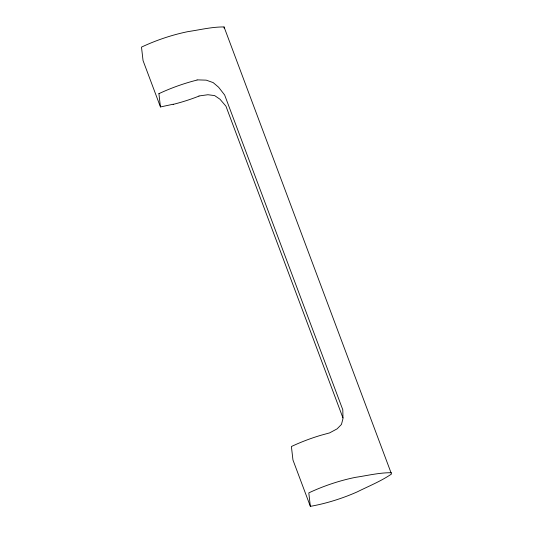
<?xml version="1.0" encoding="UTF-8"?>
<svg xmlns="http://www.w3.org/2000/svg" width="533" height="533" viewBox="0 0 533 533"><rect width="100%" height="100%" fill="white"/><g stroke="black" fill="none" stroke-linecap="round" stroke-linejoin="round"><path stroke-width="0.8" d="M197.07 79.87L206.231 80.15L213.153 82.595L218.597 87.219L224.653 95.007L342.806 409.804L342.979 418.605L341.453 424.441L337.109 428.858L329.601 432.896L320.986 435.254A94.634 41.947 -20.6 0 0 291.398 446.514L292.957 459.986L310.353 506.35A94.634 41.947 -20.6 0 0 357.23 491.879C368.723 486.143 380.922 481.272 391.508 474.024L224.053 26.956C212.094 26.817 200.095 29.828 188.242 31.567A94.634 41.947 -20.6 0 0 141.492 47.111L143.051 60.582L160.453 106.946L173.212 104.221M198.936 95.973L207.917 94.734L214.652 95.6L219.989 99.231L225.945 106.187L342.926 417.859M391.362 472.724C379.403 472.584 367.397 475.596 355.551 477.335A94.634 41.947 -20.6 0 0 308.8 492.878L310.353 506.35M224.053 26.956L224.2 28.256M158.894 93.475L160.453 106.946M198.996 96.107A94.794 42.3 -20.6 0 1 173.185 104.375M159.021 93.615A94.581 41.641 -20.5 0 1 197.037 80.07"/></g></svg>
